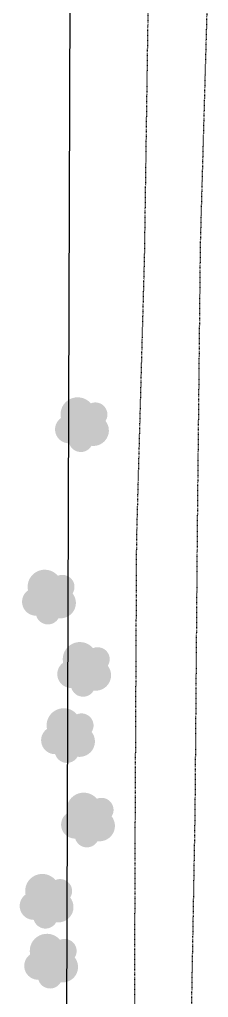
# Model space of a CAD drawing. Header units: feet. Extents: x 19943 to 22668, y 19646 to 21490.
# Drawn here: x 21311 to 21344.9, y 20357 to 20533.6 of the extents above; entities that cross this region are included whole.
import ezdxf

# ---------------------------------------------------------------- set-up
doc = ezdxf.new("R2010")
doc.units = ezdxf.units.FT
doc.header["$MEASUREMENT"] = 0
doc.linetypes.add('DOT2', pattern=[0.125, 0, -0.125])
for name, color, linetype in [('V-DRIV-EDGE-GRVL', 253, 'DOT2'), ('V-PLNT-TREES-SAVD', 253, 'Continuous'), ('V-PROP-LINE', 253, 'Continuous')]:
    doc.layers.add(name, color=color, linetype=linetype)

# ---------------------------------------------------------------- blocks, each defined once
blk = doc.blocks.new('Existing Basemap')
at = {"layer": 'V-PLNT-TREES-SAVD'}
h = blk.add_hatch(color=256, dxfattribs=at)
edge = h.paths.add_edge_path()
edge.add_ellipse((21324.59, 20462.29), major_axis=(-1.54, 1.54), ratio=1, start_angle=192.5945, end_angle=337.2688)
edge.add_ellipse((21321.41, 20462.31), major_axis=(-2.19, 2.18), ratio=1, start_angle=265.3136, end_angle=416.8559)
edge.add_ellipse((21319.85, 20459.61), major_axis=(1.78, 1.78), ratio=1, start_angle=80.2866, end_angle=225.7342)
edge.add_ellipse((21321.98, 20457.71), major_axis=(-1.55, 1.55), ratio=1, start_angle=61.1573, end_angle=61.4715)
edge.add_ellipse((21321.98, 20457.71), major_axis=(-1.55, 1.55), ratio=1, start_angle=61.4715, end_angle=195.4892)
edge.add_ellipse((21324.24, 20459.4), major_axis=(1.97, 1.97), ratio=1, start_angle=217.817, end_angle=353.0193)
h = blk.add_hatch(color=256, dxfattribs=at)
edge = h.paths.add_edge_path()
edge.add_ellipse((21318.66, 20431.16), major_axis=(-1.54, 1.54), ratio=1, start_angle=192.5945, end_angle=337.2688)
edge.add_ellipse((21315.48, 20431.18), major_axis=(-2.19, 2.18), ratio=1, start_angle=265.3136, end_angle=416.8559)
edge.add_ellipse((21313.91, 20428.48), major_axis=(1.78, 1.78), ratio=1, start_angle=80.2866, end_angle=225.7342)
edge.add_ellipse((21316.05, 20426.58), major_axis=(-1.55, 1.55), ratio=1, start_angle=61.1573, end_angle=61.4715)
edge.add_ellipse((21316.05, 20426.58), major_axis=(-1.55, 1.55), ratio=1, start_angle=61.4715, end_angle=195.4892)
edge.add_ellipse((21318.3, 20428.27), major_axis=(1.97, 1.97), ratio=1, start_angle=217.817, end_angle=353.0193)
h = blk.add_hatch(color=256, dxfattribs=at)
edge = h.paths.add_edge_path()
edge.add_ellipse((21325, 20418.1), major_axis=(-1.54, 1.54), ratio=1, start_angle=192.5945, end_angle=337.2688)
edge.add_ellipse((21321.81, 20418.12), major_axis=(-2.19, 2.18), ratio=1, start_angle=265.3136, end_angle=416.8559)
edge.add_ellipse((21320.25, 20415.43), major_axis=(1.78, 1.78), ratio=1, start_angle=80.2866, end_angle=225.7342)
edge.add_ellipse((21322.38, 20413.53), major_axis=(-1.55, 1.55), ratio=1, start_angle=61.1573, end_angle=61.4715)
edge.add_ellipse((21322.38, 20413.53), major_axis=(-1.55, 1.55), ratio=1, start_angle=61.4715, end_angle=195.4892)
edge.add_ellipse((21324.64, 20415.21), major_axis=(1.97, 1.97), ratio=1, start_angle=217.817, end_angle=353.0193)
h = blk.add_hatch(color=256, dxfattribs=at)
edge = h.paths.add_edge_path()
edge.add_ellipse((21322.09, 20406.15), major_axis=(-1.54, 1.54), ratio=1, start_angle=192.5945, end_angle=337.2688)
edge.add_ellipse((21318.9, 20406.17), major_axis=(-2.19, 2.18), ratio=1, start_angle=265.3136, end_angle=416.8559)
edge.add_ellipse((21317.34, 20403.48), major_axis=(1.78, 1.78), ratio=1, start_angle=80.2866, end_angle=225.7342)
edge.add_ellipse((21319.47, 20401.58), major_axis=(-1.55, 1.55), ratio=1, start_angle=61.1573, end_angle=61.4715)
edge.add_ellipse((21319.47, 20401.58), major_axis=(-1.55, 1.55), ratio=1, start_angle=61.4715, end_angle=195.4892)
edge.add_ellipse((21321.73, 20403.26), major_axis=(1.97, 1.97), ratio=1, start_angle=217.817, end_angle=353.0193)
h = blk.add_hatch(color=256, dxfattribs=at)
edge = h.paths.add_edge_path()
edge.add_ellipse((21325.69, 20390.91), major_axis=(-1.54, 1.54), ratio=1, start_angle=192.5945, end_angle=337.2688)
edge.add_ellipse((21322.5, 20390.93), major_axis=(-2.19, 2.18), ratio=1, start_angle=265.3136, end_angle=416.8559)
edge.add_ellipse((21320.94, 20388.24), major_axis=(1.78, 1.78), ratio=1, start_angle=80.2866, end_angle=225.7342)
edge.add_ellipse((21323.07, 20386.33), major_axis=(-1.55, 1.55), ratio=1, start_angle=61.1573, end_angle=61.4715)
edge.add_ellipse((21323.07, 20386.33), major_axis=(-1.55, 1.55), ratio=1, start_angle=61.4715, end_angle=195.4892)
edge.add_ellipse((21325.33, 20388.02), major_axis=(1.97, 1.97), ratio=1, start_angle=217.817, end_angle=353.0193)
h = blk.add_hatch(color=256, dxfattribs=at)
edge = h.paths.add_edge_path()
edge.add_ellipse((21318.23, 20376.24), major_axis=(-1.54, 1.54), ratio=1, start_angle=192.5945, end_angle=337.2688)
edge.add_ellipse((21315.04, 20376.26), major_axis=(-2.19, 2.18), ratio=1, start_angle=265.3136, end_angle=416.8559)
edge.add_ellipse((21313.48, 20373.57), major_axis=(1.78, 1.78), ratio=1, start_angle=80.2866, end_angle=225.7342)
edge.add_ellipse((21315.61, 20371.67), major_axis=(-1.55, 1.55), ratio=1, start_angle=61.1573, end_angle=61.4715)
edge.add_ellipse((21315.61, 20371.67), major_axis=(-1.55, 1.55), ratio=1, start_angle=61.4715, end_angle=195.4892)
edge.add_ellipse((21317.87, 20373.36), major_axis=(1.97, 1.97), ratio=1, start_angle=217.817, end_angle=353.0193)
h = blk.add_hatch(color=256, dxfattribs=at)
edge = h.paths.add_edge_path()
edge.add_ellipse((21319.05, 20365.43), major_axis=(-1.54, 1.54), ratio=1, start_angle=192.5945, end_angle=337.2688)
edge.add_ellipse((21315.87, 20365.45), major_axis=(-2.19, 2.18), ratio=1, start_angle=265.3136, end_angle=416.8559)
edge.add_ellipse((21314.3, 20362.75), major_axis=(1.78, 1.78), ratio=1, start_angle=80.2866, end_angle=225.7342)
edge.add_ellipse((21316.44, 20360.85), major_axis=(-1.55, 1.55), ratio=1, start_angle=61.1573, end_angle=61.4715)
edge.add_ellipse((21316.44, 20360.85), major_axis=(-1.55, 1.55), ratio=1, start_angle=61.4715, end_angle=195.4892)
edge.add_ellipse((21318.69, 20362.54), major_axis=(1.97, 1.97), ratio=1, start_angle=217.817, end_angle=353.0193)
at = {"layer": 'V-DRIV-EDGE-GRVL'}
for p, q in [((21344.95, 20545.12), (21343.47, 20492.94)), ((21333.46, 20490.62), (21334.22, 20542.65)), ((21343.47, 20492.94), (21342.93, 20441.89)), ((21332.04, 20439.69), (21333.46, 20490.62)), ((21342.93, 20441.89), (21342.51, 20390.15)), ((21331.79, 20388.83), (21332.04, 20439.69)), ((21342.51, 20390.15), (21341.56, 20337.58)), ((21331.6, 20336.17), (21331.79, 20388.83))]:
    blk.add_line(p, q, dxfattribs=at)
at = {"layer": 'V-PROP-LINE'}
blk.add_line((21322.42, 21268.58), (21318.24, 20005.93), dxfattribs=at)

msp = doc.modelspace()

# ---------------------------------------------------------------- block references
msp.add_blockref('Existing Basemap', (0, 0))

doc.saveas('drawing.dxf')
